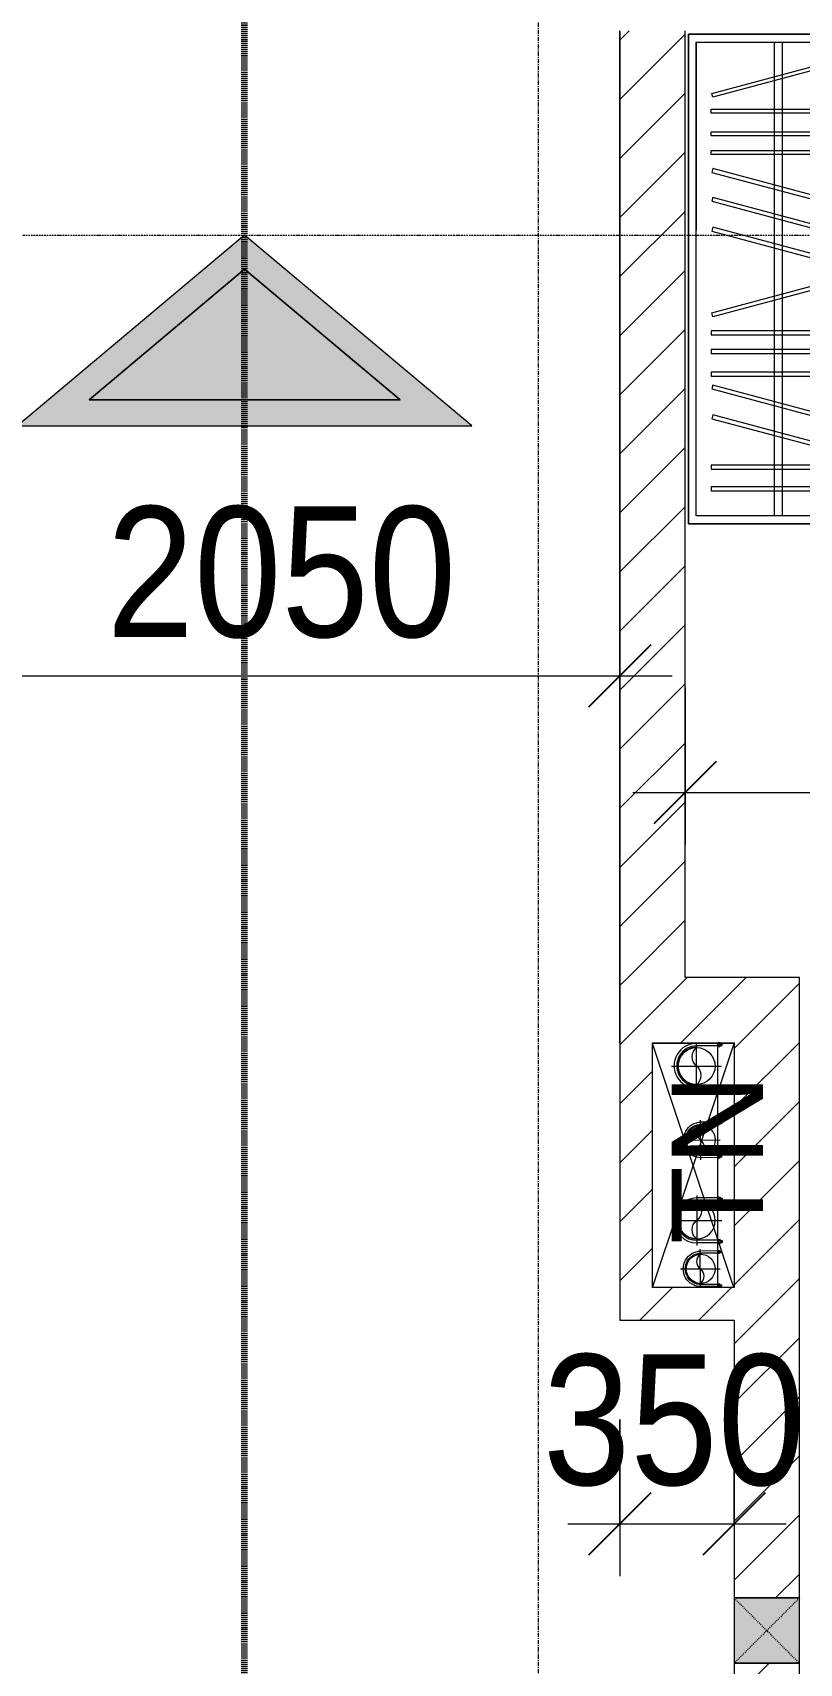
# Model space of a CAD drawing. Header units: millimetres. Extents: x 962 to 241049, y -15958 to 84407.
# Drawn here: x 179882 to 182232, y 64835 to 69832 of the extents above; entities that cross this region are included whole.
import ezdxf

# ---------------------------------------------------------------- set-up
doc = ezdxf.new("R2010")
doc.units = ezdxf.units.MM
for name, pattern in [('1 NÉT CALL OUT', [6, 3, -3]), ('Dash', [6, 3, -3]), ('Dash Dot 3_16_', [7.9375, 4.7625, -1.5875, 0, -1.5875]), ('Grid Line', [22.225, 12.7, -3.175, 3.175, -3.175]), ('IMPORT-CENTER _3_', [10.16, 6.35, -1.27, 1.27, -1.27])]:
    doc.linetypes.add(name, pattern=pattern)
for name, color, linetype, lineweight in [('0-1', 7, 'Continuous', 5), ('0-2', 250, 'Continuous', 9), ('A-ANNO-DIMS', 211, 'Continuous', 9), ('A-ANNO-DIMS-160', 211, 'Continuous', 9), ('A-ANNO-NOTE', 131, 'Continuous', 9), ('A-DETL-3', 90, '1 NÉT CALL OUT', 100), ('A-FLOR', 192, 'Continuous', 9), ('A-FLOR-1', 250, 'Continuous', 9), ('A-WALL', 113, 'Continuous', 9), ('A-WALL-3', 113, 'Continuous', 18), ('A-WALL-PATT-2', 111, 'Continuous', 9), ('G-ANNO-SYMB-1', 111, 'Dash Dot 3_16_', 18), ('G-ANNO-TEXT-1', 7, 'Continuous', 9), ('G-IMPT', 8, 'Continuous', 9), ('G-IMPT-2', 8, 'IMPORT-CENTER _3_', 9), ('I-FURN-1', 254, 'Continuous', 9), ('M-EQPM', 50, 'Continuous', 9), ('S-COLS', 52, 'Continuous', 9), ('S-COLS-1', 52, 'Continuous', 5), ('S-COLS-6', 52, 'Continuous', 18), ('S-COLS-7', 52, 'Dash', 9), ('S-COLS-HDLN', 52, 'Dash', 9), ('S-GRID-1', 1, 'Grid Line', 9)]:
    doc.layers.add(name, color=color, linetype=linetype, lineweight=lineweight)
doc.styles.add('Arial_10', font='arial_0.ttf', dxfattribs={"height": 280})
doc.styles.add('UTM Avo', font='UTM Avo.ttf', dxfattribs={"width": 0.9, "height": 400})
doc.dimstyles.new('1_Dim_chi_tiet_2_5_1', dxfattribs={"dimscale": 304.8, "dimtxt": 399.720379, "dimasz": 0.629921, "dimexe": 0.524934, "dimexo": 0.0625, "dimgap": 0.052493, "dimtad": 1, "dimdec": 0, "dimrnd": 5, "dimzin": 0, "dimdsep": 46, "dimtxsty": 'UTM Avo', "dimblk1": 'OBLIQUE', "dimblk2": 'OBLIQUE', "dimsah": 1, "dimcen": 0.09, "dimdle": 0.524934, "dimazin": 0, "dimtfac": 1, "dimtdec": 4, "dimtix": 1, "dimtmove": 0, "dimatfit": 3, "dimfxl": 1.049869, "dimfxlon": 1, "dimtvp": 1, "dimtolj": 1, "dimtzin": 0, "dimarcsym": 2})
pattern_1 = [(45, (63179.03, 0), (-90.50967, 90.50967), [])]

# ---------------------------------------------------------------- blocks, each defined once
blk = doc.blocks.new('NCV_TKTC_KET CAU_rvt-1-TKCS_MB TẦNG 1')
at = {"layer": 'A-FLOR-1'}
for p, q in [((118602.6, 66734.9), (118852.5, 66734.9)), ((118602.6, 65986.9), (118602.6, 66734.9))]:
    blk.add_line(p, q, dxfattribs=at)
blk = doc.blocks.new('TU QUAN AO-SUITE ROOM_3 - TU QUAN AO-SUITE ROOM_3-V25-TKCS_MB TẦNG 1')
at = {"layer": 'I-FURN-1'}
for p, q in [((0, 0), (-550, 0)), ((-550, 0), (-550, -1500)), ((-550, -1500), (-550, 0)), ((-550, 0), (0, 0)), ((0, -1500), (0, 0)), ((0, 0), (0, -1500)), ((-550, -24), (-550, -576)), ((-526, -24), (-24, -24)), ((-526, -1476), (-526, -24)), ((-526, -24), (-526, -600)), ((-287, -24), (-287, -576)), ((-263, -24), (-263, -576)), ((-24, -24), (-24, -1476)), ((-478.3, -181.1), (-61.3, -69.4)), ((-58.2, -80.9), (-475.2, -192.7)), ((-61.3, -69.4), (-58.2, -80.9)), ((-475.2, -192.7), (-478.3, -181.1)), ((-480.1, -229.7), (-50.1, -229.7)), ((-480.1, -241.7), (-480.1, -229.7)), ((-50.1, -241.7), (-480.1, -241.7)), ((-50.1, -229.7), (-50.1, -241.7)), ((-480.1, -299.2), (-50.1, -299.2)), ((-480.1, -311.2), (-480.1, -299.2)), ((-50.1, -299.2), (-50.1, -311.2)), ((-50.1, -311.2), (-480.1, -311.2)), ((-480.1, -356.4), (-50.1, -356.4)), ((-480.1, -368.4), (-480.1, -356.4)), ((-50.1, -368.4), (-480.1, -368.4)), ((-50.1, -356.4), (-50.1, -368.4)), ((-475.2, -411.5), (-478.3, -423.1)), ((-478.3, -423.1), (-61.3, -534.9)), ((-58.2, -523.3), (-475.2, -411.5)), ((-475.2, -500.3), (-478.3, -511.9)), ((-478.3, -511.9), (-61.3, -623.6)), ((-58.2, -612.1), (-475.2, -500.3)), ((-61.3, -534.9), (-58.2, -523.3)), ((-475.2, -591.5), (-478.3, -603.1)), ((-58.2, -703.3), (-475.2, -591.5)), ((-287, -576), (-287, -1476)), ((-263, -576), (-263, -1476)), ((-526, -1476), (-526, -600)), ((-478.3, -603.1), (-61.3, -714.9)), ((-61.3, -623.6), (-58.2, -612.1)), ((-478.3, -853.9), (-61.3, -742.1)), ((-61.3, -714.9), (-58.2, -703.3)), ((-61.3, -742.1), (-58.2, -753.7)), ((-58.2, -753.7), (-475.2, -865.5)), ((-475.2, -865.5), (-478.3, -853.9)), ((-480.1, -908.6), (-480.1, -920.6)), ((-480.1, -908.6), (-480.1, -920.6)), ((-50.1, -908.6), (-480.1, -908.6)), ((-480.1, -920.6), (-50.1, -920.6)), ((-50.1, -920.6), (-50.1, -908.6)), ((-480.1, -965.8), (-480.1, -977.8)), ((-480.1, -965.8), (-480.1, -977.8)), ((-50.1, -965.8), (-480.1, -965.8)), ((-480.1, -977.8), (-50.1, -977.8)), ((-50.1, -977.8), (-50.1, -965.8)), ((-480.1, -1035.3), (-480.1, -1047.3)), ((-480.1, -1035.3), (-480.1, -1047.3)), ((-50.1, -1035.3), (-480.1, -1035.3)), ((-480.1, -1047.3), (-50.1, -1047.3)), ((-50.1, -1047.3), (-50.1, -1035.3)), ((-475.2, -1075.3), (-478.3, -1086.9)), ((-478.3, -1086.9), (-61.3, -1198.6)), ((-58.2, -1187.1), (-475.2, -1075.3)), ((-475.2, -1166.5), (-478.3, -1178.1)), ((-478.3, -1178.1), (-61.3, -1289.9)), ((-58.2, -1278.3), (-475.2, -1166.5)), ((-61.3, -1198.6), (-58.2, -1187.1)), ((-61.3, -1289.9), (-58.2, -1278.3)), ((-480.1, -1320.5), (-480.1, -1332.5)), ((-480.1, -1320.5), (-480.1, -1332.5)), ((-50.1, -1320.5), (-480.1, -1320.5)), ((-480.1, -1332.5), (-50.1, -1332.5)), ((-50.1, -1332.5), (-50.1, -1320.5)), ((-480.1, -1386.9), (-480.1, -1398.9)), ((-480.1, -1386.9), (-480.1, -1398.9)), ((-50.1, -1386.9), (-480.1, -1386.9)), ((-480.1, -1398.9), (-50.1, -1398.9)), ((-50.1, -1398.9), (-50.1, -1386.9)), ((-24, -1476), (-526, -1476)), ((-550, -1500), (0, -1500)), ((0, -1500), (-550, -1500))]:
    blk.add_line(p, q, dxfattribs=at)
blk = doc.blocks.new('NCV_TKTC_TANG 1_rvt-1-TKCS_MB TẦNG 1')
at = {"layer": 'I-FURN-1'}
blk.add_blockref('TU QUAN AO-SUITE ROOM_3 - TU QUAN AO-SUITE ROOM_3-V25-TKCS_MB TẦNG 1', (119262.6, 69826.9), dxfattribs=at)
blk = doc.blocks.new('TKTC_XREF_251221_MB TANG 1 - TKTC_XREF_260130_MB TANG 1_dwg_CUM U_DN100-V193-TKCS_MB TẦNG 1')
at = {"layer": 'G-IMPT'}
blk.add_hatch(color=256, dxfattribs=at).paths.add_polyline_path([(0, -61), (0, -57), (14.8, -55.1), (28.5, -49.4), (40.3, -40.3), (49.4, -28.5), (55.1, -14.8), (57, 0), (55.1, 14.8), (49.4, 28.5), (40.3, 40.3), (28.5, 49.4), (14.8, 55.1), (0, 57), (0, 61), (15.8, 58.9), (30.5, 52.8), (43.1, 43.1), (52.8, 30.5), (58.9, 15.8), (61, 0), (58.9, -15.8), (52.8, -30.5), (43.1, -43.1), (30.5, -52.8), (15.8, -58.9)])
for p, q in [((-79.1, 66.6), (-79.1, 63.4)), ((-76.6, 66.6), (-76.6, 63.4)), ((-74.6, 66.6), (-74.6, 63.4)), ((-72.7, 69.3), (-72.7, 60.7)), ((-66.9, 67.9), (-71.7, 67.9)), ((-65, 69), (0, 69)), ((-66.9, 62.1), (-71.7, 62.1)), ((-72.7, -60.7), (-72.7, -69.3)), ((-66.9, -62.1), (-71.7, -62.1)), ((-79.1, -63.4), (-79.1, -66.6)), ((-76.6, -63.4), (-76.6, -66.6)), ((-74.6, -63.4), (-74.6, -66.6)), ((-66.9, -67.9), (-71.7, -67.9)), ((-66.9, -72.7), (-66.9, -70.8)), ((-65, -69), (0, -69))]:
    blk.add_line(p, q, dxfattribs=at)
at = {"layer": 'G-IMPT', "flags": 128}
for points in [[(-72.7, 67.6), (-78.1, 67.6), (-78.1, 62.4), (-72.7, 62.4)], [(-71.7, 59.2), (-66.9, 59.2), (-66.9, 70.8), (-71.7, 70.8)], [(-66.9, 70.8), (-66.9, 72.7), (-65, 72.7), (-65, 57.3), (-66.9, 57.3), (-66.9, 59.2)], [(-65, 61), (0, 61), (0, 57)], [(-72.7, -62.4), (-78.1, -62.4), (-78.1, -67.6), (-72.7, -67.6)], [(-71.7, -70.8), (-66.9, -70.8), (-66.9, -59.2), (-71.7, -59.2)], [(-66.9, -59.2), (-66.9, -57.3), (-65, -57.3), (-65, -72.6)], [(-65, -61), (0, -61), (0, -57)]]:
    blk.add_lwpolyline(points, dxfattribs=at)
at = {"layer": 'G-IMPT'}
for centre, radius, start, end in [((-78.1, 66.6), 0.96, 90, 180), ((-78.1, 63.4), 0.96, 180, 270), ((-71.1, 69.3), 1.56, 112.61986, 247.38014), ((-67.9, 65), 4.8, 143.1301, 216.8699), ((0, 0), 69, 270, 90), ((-71.1, 60.7), 1.56, 112.61986, 247.38014), ((0, 0), 61, 270, 90), ((0, 0), 57, 270, 90), ((-78.1, -63.4), 0.96, 90, 180), ((-71.1, -60.7), 1.56, 112.61986, 247.38014), ((-67.9, -65), 4.8, 143.1301, 216.8699), ((-78.1, -66.6), 0.96, 180, 270), ((-71.1, -69.3), 1.56, 112.61986, 247.38014)]:
    blk.add_arc(centre, radius, start, end, dxfattribs=at)
blk = doc.blocks.new('TKTC_XREF_251221_MB TANG 1 - TKTC_XREF_260130_MB TANG 1_dwg_$cc-V194-TKCS_MB TẦNG 1')
at = {"layer": 'G-IMPT'}
blk.add_circle((0, 0), 0.5, dxfattribs=at)
for centre, radius, start, end in [((0, 0), 0.5, 90, 270), ((0.188, 0.25), 0.313, 126.8699, 233.1301), ((-0.188, -0.25), 0.313, 306.8699, 53.1301)]:
    blk.add_arc(centre, radius, start, end, dxfattribs=at)
at = {"layer": 'G-IMPT-2'}
for p, q in [((0, -0.633), (0, 0.673)), ((-0.673, 0), (0.673, 0))]:
    blk.add_line(p, q, dxfattribs=at)
blk = doc.blocks.new('TKTC_XREF_251221_MB TANG 1 - TKTC_XREF_260130_MB TANG 1_dwg_$cc-4202122-TKCS_MB TẦNG 1')
at = {"layer": 'G-IMPT'}
blk.add_circle((0, 0), 0.5, dxfattribs=at)
for centre, radius, start, end in [((0, 0), 0.5, 90, 270), ((0.188, 0.25), 0.313, 126.8699, 233.1301), ((-0.188, -0.25), 0.313, 306.8699, 53.1301)]:
    blk.add_arc(centre, radius, start, end, dxfattribs=at)
at = {"layer": 'G-IMPT-2'}
for p, q in [((0, -0.673), (0, 0.673)), ((-0.673, 0), (0.673, 0))]:
    blk.add_line(p, q, dxfattribs=at)
blk = doc.blocks.new('TKTC_XREF_251221_MB TANG 1 - TKTC_XREF_260130_MB TANG 1_dwg_CUM U_DN100-4202112-TKCS_MB TẦNG 1')
at = {"layer": 'G-IMPT'}
blk.add_hatch(color=256, dxfattribs=at).paths.add_polyline_path([(0, 61), (0, 57), (14.8, 55.1), (28.5, 49.4), (40.3, 40.3), (49.4, 28.5), (55.1, 14.8), (57, 0), (55.1, -14.8), (49.4, -28.5), (40.3, -40.3), (28.5, -49.4), (14.8, -55.1), (0, -57), (0, -61), (15.8, -58.9), (30.5, -52.8), (43.1, -43.1), (52.8, -30.5), (59.7, -9.6), (61, 0), (58.9, 15.8), (52.8, 30.5), (43.1, 43.1), (30.5, 52.8), (15.8, 58.9)])
for p, q in [((-79.1, 66.6), (-79.1, 63.4)), ((-76.6, 66.6), (-76.6, 63.4)), ((-74.6, 66.6), (-74.6, 63.4)), ((-72.7, 69.3), (-72.7, 60.7)), ((-66.9, 67.9), (-71.7, 67.9)), ((-66.9, 62.1), (-71.7, 62.1)), ((-65, 69), (0, 69)), ((-79.1, -63.4), (-79.1, -66.6)), ((-76.6, -63.4), (-76.6, -66.6)), ((-74.6, -63.4), (-74.6, -66.6)), ((-72.7, -60.7), (-72.7, -69.3)), ((-66.9, -62.1), (-71.7, -62.1)), ((-66.9, -67.9), (-71.7, -67.9)), ((-65, -69), (0, -69))]:
    blk.add_line(p, q, dxfattribs=at)
at = {"layer": 'G-IMPT', "flags": 128}
for points in [[(-72.7, 67.6), (-78.1, 67.6), (-78.1, 62.4), (-72.7, 62.4)], [(-71.7, 59.2), (-66.9, 59.2), (-66.9, 70.8), (-71.7, 70.8)], [(-66.9, 70.8), (-66.9, 72.7), (-65, 72.7), (-65, 57.3), (-66.9, 57.3), (-66.9, 59.2)], [(-65, 61), (0, 61), (0, 57)], [(-72.7, -62.4), (-78.1, -62.4), (-78.1, -67.6), (-72.7, -67.6)], [(-71.7, -70.8), (-66.9, -70.8), (-66.9, -59.2), (-71.7, -59.2)], [(-66.9, -59.2), (-66.9, -57.3), (-65, -57.3), (-65, -72.7), (-66.9, -72.7), (-66.9, -70.8)], [(-65, -61), (0, -61), (0, -57)]]:
    blk.add_lwpolyline(points, dxfattribs=at)
at = {"layer": 'G-IMPT'}
for centre, radius, start, end in [((-78.1, 66.6), 0.96, 90, 180), ((-78.1, 63.4), 0.96, 180, 270), ((-71.1, 69.3), 1.56, 112.6199, 247.3801), ((-67.9, 65), 4.8, 143.1301, 216.8699), ((-71.1, 60.7), 1.56, 112.6199, 247.3801), ((0, 0), 69, 270, 90), ((0, 0), 61, 270, 90), ((0, 0), 57, 270, 90), ((-78.1, -63.4), 0.96, 90, 180), ((-78.1, -66.6), 0.96, 180, 270), ((-71.1, -60.7), 1.56, 112.6199, 247.3801), ((-67.9, -65), 4.8, 143.1301, 216.8699), ((-71.1, -69.3), 1.56, 112.6199, 247.3801)]:
    blk.add_arc(centre, radius, start, end, dxfattribs=at)
blk = doc.blocks.new('TKTC_XREF_251221_MB TANG 1 - TKTC_XREF_260130_MB TANG 1_dwg_CUM U_DN100-V197-TKCS_MB TẦNG 1')
at = {"layer": 'G-IMPT'}
blk.add_hatch(color=256, dxfattribs=at).paths.add_polyline_path([(0, 61), (0, 57), (14.8, 55.1), (28.5, 49.4), (40.3, 40.3), (49.4, 28.5), (55.1, 14.8), (57, 0), (55.1, -14.8), (49.4, -28.5), (40.3, -40.3), (28.5, -49.4), (14.8, -55.1), (0, -57), (0, -61), (15.8, -58.9), (30.5, -52.8), (43.1, -43.1), (52.8, -30.5), (58.9, -15.8), (61, 0), (58.9, 15.8), (52.8, 30.5), (43.1, 43.1), (30.5, 52.8), (15.8, 58.9)])
for p, q in [((-79.1, 66.6), (-79.1, 63.4)), ((-76.6, 66.6), (-76.6, 63.4)), ((-74.6, 66.6), (-74.6, 63.4)), ((-72.7, 69.3), (-72.7, 60.7)), ((-66.9, 67.9), (-71.7, 67.9)), ((-66.9, 62.1), (-71.7, 62.1)), ((-65, 69), (0, 69)), ((-79.1, -63.4), (-79.1, -66.6)), ((-76.6, -63.4), (-76.6, -66.6)), ((-74.6, -63.4), (-74.6, -66.6)), ((-72.7, -60.7), (-72.7, -69.3)), ((-66.9, -62.1), (-71.7, -62.1)), ((-66.9, -67.9), (-71.7, -67.9)), ((-65, -69), (0, -69))]:
    blk.add_line(p, q, dxfattribs=at)
at = {"layer": 'G-IMPT', "flags": 128}
for points in [[(-72.7, 67.6), (-78.1, 67.6), (-78.1, 62.4), (-72.7, 62.4)], [(-71.7, 59.2), (-66.9, 59.2), (-66.9, 70.8), (-71.7, 70.8)], [(-66.9, 70.8), (-66.9, 72.7), (-65, 72.7), (-65, 57.3), (-66.9, 57.3), (-66.9, 59.2)], [(-65, 61), (0, 61), (0, 57)], [(-72.7, -62.4), (-78.1, -62.4), (-78.1, -67.6), (-72.7, -67.6)], [(-71.7, -70.8), (-66.9, -70.8), (-66.9, -59.2), (-71.7, -59.2)], [(-66.9, -59.2), (-66.9, -57.3), (-65, -57.3), (-65, -71)], [(-65, -61), (0, -61), (0, -57)]]:
    blk.add_lwpolyline(points, dxfattribs=at)
at = {"layer": 'G-IMPT'}
for centre, radius, start, end in [((-78.1, 66.6), 0.96, 90, 180), ((-78.1, 63.4), 0.96, 180, 270), ((-71.1, 69.3), 1.56, 112.6199, 247.3801), ((-67.9, 65), 4.8, 143.1301, 216.8699), ((-71.1, 60.7), 1.56, 112.6199, 247.3801), ((0, 0), 69, 270, 90), ((0, 0), 61, 270, 90), ((0, 0), 57, 270, 90), ((-78.1, -63.4), 0.96, 90, 180), ((-78.1, -66.6), 0.96, 180, 270), ((-71.1, -60.7), 1.56, 112.6199, 247.3801), ((-67.9, -65), 4.8, 143.1301, 216.8699), ((-71.1, -69.3), 1.56, 112.6199, 247.3801)]:
    blk.add_arc(centre, radius, start, end, dxfattribs=at)
blk = doc.blocks.new('TKTC_XREF_251221_MB TANG 1 - TKTC_XREF_260130_MB TANG 1_dwg_$cc-V198-TKCS_MB TẦNG 1')
at = {"layer": 'G-IMPT'}
blk.add_circle((0, 0), 0.5, dxfattribs=at)
for centre, radius, start, end in [((0, 0), 0.5, 90, 270), ((0.188, 0.25), 0.313, 126.8699, 233.1301), ((-0.188, -0.25), 0.313, 306.8699, 53.1301)]:
    blk.add_arc(centre, radius, start, end, dxfattribs=at)
at = {"layer": 'G-IMPT-2'}
for p, q in [((0, -0.673), (0, 0.631)), ((-0.673, 0), (0.673, 0))]:
    blk.add_line(p, q, dxfattribs=at)
blk = doc.blocks.new('TKTC_XREF_251221_MB TANG 1 - TKTC_XREF_260130_MB TANG 1_dwg_CUM U_DN100-4202115-TKCS_MB TẦNG 1')
at = {"layer": 'G-IMPT'}
blk.add_hatch(color=256, dxfattribs=at).paths.add_polyline_path([(0, -61), (0, -57), (14.8, -55.1), (28.5, -49.4), (40.3, -40.3), (49.4, -28.5), (55.1, -14.8), (57, 0), (55.1, 14.8), (49.4, 28.5), (40.3, 40.3), (28.5, 49.4), (14.8, 55.1), (0, 57), (0, 61), (15.8, 58.9), (30.5, 52.8), (43.1, 43.1), (52.8, 30.5), (58.9, 15.8), (61, 0), (58.9, -15.8), (52.8, -30.5), (43.1, -43.1), (30.5, -52.8), (15.8, -58.9)])
for p, q in [((-79.1, 66.6), (-79.1, 63.4)), ((-76.6, 66.6), (-76.6, 63.4)), ((-74.6, 66.6), (-74.6, 63.4)), ((-72.7, 69.3), (-72.7, 60.7)), ((-66.9, 67.9), (-71.7, 67.9)), ((-65, 69), (0, 69)), ((-66.9, 62.1), (-71.7, 62.1)), ((-72.7, -60.7), (-72.7, -69.3)), ((-66.9, -62.1), (-71.7, -62.1)), ((-79.1, -63.4), (-79.1, -66.6)), ((-76.6, -63.4), (-76.6, -66.6)), ((-74.6, -63.4), (-74.6, -66.6)), ((-66.9, -67.9), (-71.7, -67.9)), ((-65, -69), (0, -69))]:
    blk.add_line(p, q, dxfattribs=at)
at = {"layer": 'G-IMPT', "flags": 128}
for points in [[(-72.7, 67.6), (-78.1, 67.6), (-78.1, 62.4), (-72.7, 62.4)], [(-71.7, 59.2), (-66.9, 59.2), (-66.9, 70.8), (-71.7, 70.8)], [(-66.9, 70.8), (-66.9, 72.7), (-65, 72.7), (-65, 57.3), (-66.9, 57.3), (-66.9, 59.2)], [(-65, 61), (0, 61), (0, 57)], [(-72.7, -62.4), (-78.1, -62.4), (-78.1, -67.6), (-72.7, -67.6)], [(-71.7, -70.8), (-66.9, -70.8), (-66.9, -59.2), (-71.7, -59.2)], [(-66.9, -59.2), (-66.9, -57.3), (-65, -57.3), (-65, -72.7), (-66.9, -72.7), (-66.9, -70.8)], [(-65, -61), (0, -61), (0, -57)]]:
    blk.add_lwpolyline(points, dxfattribs=at)
at = {"layer": 'G-IMPT'}
for centre, radius, start, end in [((-78.1, 66.6), 0.96, 90, 180), ((-78.1, 63.4), 0.96, 180, 270), ((-71.1, 69.3), 1.56, 112.61986, 247.38014), ((-67.9, 65), 4.8, 143.1301, 216.8699), ((0, 0), 69, 270, 90), ((-71.1, 60.7), 1.56, 112.61986, 247.38014), ((0, 0), 61, 270, 90), ((0, 0), 57, 270, 90), ((-78.1, -63.4), 0.96, 90, 180), ((-71.1, -60.7), 1.56, 112.61986, 247.38014), ((-67.9, -65), 4.8, 143.1301, 216.8699), ((-78.1, -66.6), 0.96, 180, 270), ((-71.1, -69.3), 1.56, 112.61986, 247.38014)]:
    blk.add_arc(centre, radius, start, end, dxfattribs=at)
blk = doc.blocks.new('TKTC_XREF_251221_MB TANG 1 - TKTC_XREF_260130_MB TANG 1_dwg_$cc-4202118-TKCS_MB TẦNG 1')
at = {"layer": 'G-IMPT'}
blk.add_circle((0, 0), 0.5, dxfattribs=at)
for centre, radius, start, end in [((0, 0), 0.5, 90, 270), ((0.188, 0.25), 0.313, 126.8699, 233.1301), ((-0.188, -0.25), 0.313, 306.8699, 53.1301)]:
    blk.add_arc(centre, radius, start, end, dxfattribs=at)
at = {"layer": 'G-IMPT-2'}
for p, q in [((0, -0.673), (0, 0.673)), ((-0.673, 0), (0.673, 0))]:
    blk.add_line(p, q, dxfattribs=at)
blk = doc.blocks.new('TKTC_XREF_251221_MB TANG 1 - TKTC_XREF_260130_MB TANG 1_dwg-4202109-TKCS_MB TẦNG 1')
at = {"layer": 'G-IMPT'}
for p, q in [((-84349, -335359.7), (-84349, -334609.7)), ((-84299.2, -334609.6), (-84299.2, -335359.7))]:
    blk.add_line(p, q, dxfattribs=at)
for name, p, xscale, yscale, zscale, rotation in [('TKTC_XREF_251221_MB TANG 1 - TKTC_XREF_260130_MB TANG 1_dwg_$cc-V198-TKCS_MB TẦNG 1', (-84414.3, -334681.5), 113.7150000000091, 113.7150000000091, 113.7150000000091, 359.9990086636432), ('TKTC_XREF_251221_MB TANG 1 - TKTC_XREF_260130_MB TANG 1_dwg_CUM U_DN100-V197-TKCS_MB TẦNG 1', (-84414.3, -334680.6), 0.9975000000000005, 0.9975000000000005, 0.9975000000000005, 180.000991338195), ('TKTC_XREF_251221_MB TANG 1 - TKTC_XREF_260130_MB TANG 1_dwg_$cc-4202118-TKCS_MB TẦNG 1', (-84402, -334907.7), 90.00000000005107, 90.00000000005107, 90.00000000005107, 0.3740267799372842), ('TKTC_XREF_251221_MB TANG 1 - TKTC_XREF_260130_MB TANG 1_dwg_CUM U_DN100-4202112-TKCS_MB TẦNG 1', (-84413.8, -335154.4), 0.9974999999999965, 0.9974999999999965, 0.9974999999999965, 180.0009913385626), ('TKTC_XREF_251221_MB TANG 1 - TKTC_XREF_260130_MB TANG 1_dwg_$cc-V194-TKCS_MB TẦNG 1', (-84402.6, -335302.7), 90.00000000005107, 90.00000000005107, 90.00000000005107, 0.3740267799372842)]:
    blk.add_blockref(name, p, dxfattribs=dict(xscale=xscale, yscale=yscale, zscale=zscale, rotation=rotation))
at = {"extrusion": (0, 0, -1)}
for name, p, xscale, yscale, zscale, rotation in [('TKTC_XREF_251221_MB TANG 1 - TKTC_XREF_260130_MB TANG 1_dwg_CUM U_DN100-4202115-TKCS_MB TẦNG 1', (84400.1, -334907.7), 0.7894736842105242, 0.7894736842105242, -0.7894736842105242, 359.6259732184666), ('TKTC_XREF_251221_MB TANG 1 - TKTC_XREF_260130_MB TANG 1_dwg_$cc-4202122-TKCS_MB TẦNG 1', (84413.8, -335154.4), 113.7150000000092, 113.7150000000092, -113.7150000000092, 179.9990086636432), ('TKTC_XREF_251221_MB TANG 1 - TKTC_XREF_260130_MB TANG 1_dwg_CUM U_DN100-V193-TKCS_MB TẦNG 1', (84400.7, -335302.7), 0.7894736842105242, 0.7894736842105242, -0.7894736842105242, 359.6259732184666)]:
    blk.add_blockref(name, p, dxfattribs=dict(at, xscale=xscale, yscale=yscale, zscale=zscale, rotation=rotation))
blk = doc.blocks.new('TKTC_XREF_251221_MB TANG 1 - TKTC_XREF_251221_MB TANG 1-2038492-TKCS_MB TẦNG 1')
blk.add_blockref('TKTC_XREF_251221_MB TANG 1 - TKTC_XREF_260130_MB TANG 1_dwg-4202109-TKCS_MB TẦNG 1', (169499.1, 384109.7))
blk = doc.blocks.new('G1_SOF - BO TRU - 200x200-3051103-TKCS_MB TẦNG 1')
at = {"layer": 'S-COLS-HDLN'}
for p, q in [((-100, -100), (100, 100)), ((100, -100), (-100, 100))]:
    blk.add_line(p, q, dxfattribs=at)
blk = doc.blocks.new('HDNDCT_MŨI TÊN THOÁT HIỂM - HDNDCT_MŨI TÊN THOÁT HIỂM-2437747-TKCS_MB TẦNG 1')
at = {"layer": 'A-ANNO-NOTE'}
h = blk.add_hatch(color=256, dxfattribs=at)
h.paths.add_polyline_path([(-3.153, 0), (0.5, 4.353), (0.5, -4.353)])
h.paths.add_polyline_path([(-2.5, 0), (0, -2.979), (0, 2.979)])
blk.add_hatch(color=256, dxfattribs=at).paths.add_polyline_path([(0, -2.979), (-2.5, 0), (0, 2.979)])
for p, q in [((0.5, 4.353), (-3.153, 0)), ((0.5, -4.353), (0.5, 4.353)), ((-2.5, 0), (0, 2.979)), ((0, 2.979), (-2.5, 0)), ((0, 2.979), (0, -2.979)), ((0, -2.979), (0, 2.979)), ((-3.153, 0), (0.5, -4.353)), ((0, -2.979), (-2.5, 0)), ((-2.5, 0), (0, -2.979))]:
    blk.add_line(p, q, dxfattribs=at)
blk = doc.blocks.new('DIMBLOCK302-TKCS_MB TẦNG 1')
at = {"layer": 'A-ANNO-DIMS-160'}
for p, q in [((179631.6, 68180.6), (179631.6, 67700.6)), ((179631.6, 67860.6), (179631.6, 68180.6)), ((181681.6, 68180.6), (181681.6, 67700.6)), ((181681.6, 67860.6), (181681.6, 68180.6)), ((179471.6, 67860.6), (181841.6, 67860.6))]:
    blk.add_line(p, q, dxfattribs=at)
at = {"layer": 'A-ANNO-DIMS-160', "lineweight": 25}
for p, q in [((179631.6, 67860.6), (179727.6, 67956.6)), ((181681.6, 67860.6), (181777.6, 67956.6)), ((179631.6, 67860.6), (179535.6, 67764.6)), ((181681.6, 67860.6), (181585.6, 67764.6))]:
    blk.add_line(p, q, dxfattribs=at)
at = {"layer": 'A-ANNO-DIMS-160', "color": 0, "insert": (180108.8, 68380.2), "char_height": 400, "width": 1314.636, "attachment_point": 1, "line_spacing_factor": 1.110334, "style": 'UTM Avo'}
blk.add_mtext('2050', dxfattribs=at)
blk = doc.blocks.new('_Oblique')
at = {"color": 0, "linetype": 'ByBlock', "lineweight": -2}
blk.add_line((-0.5, -0.5), (0.5, 0.5), dxfattribs=at)
blk = doc.blocks.new('DIMBLOCK304-TKCS_MB TẦNG 1')
at = {"layer": 'A-ANNO-DIMS-160'}
for p, q in [((181681.5, 65582.2), (181681.5, 65102.2)), ((181681.5, 65262.2), (181681.5, 65582.2)), ((182031.5, 65582.2), (182031.5, 65102.2)), ((182031.5, 65262.2), (182031.5, 65582.2)), ((181521.5, 65262.2), (182191.5, 65262.2))]:
    blk.add_line(p, q, dxfattribs=at)
at = {"layer": 'A-ANNO-DIMS-160', "lineweight": 25}
for p, q in [((181681.5, 65262.2), (181777.5, 65358.2)), ((182031.5, 65262.2), (182127.5, 65358.2)), ((181681.5, 65262.2), (181585.5, 65166.2)), ((182031.5, 65262.2), (181935.5, 65166.2))]:
    blk.add_line(p, q, dxfattribs=at)
at = {"layer": 'A-ANNO-DIMS-160', "color": 0, "insert": (181445.7, 65781.8), "char_height": 400, "width": 985.977, "attachment_point": 1, "line_spacing_factor": 1.110334, "style": 'UTM Avo'}
blk.add_mtext('350', dxfattribs=at)
blk = doc.blocks.new('DIMBLOCK381-TKCS_MB TẦNG 1')
at = {"layer": 'A-ANNO-DIMS-160'}
for p, q in [((181881.6, 67823.7), (181881.6, 67343.7)), ((181881.6, 67503.7), (181881.6, 67823.7)), ((190231.6, 67823.7), (190231.6, 67343.7)), ((190231.6, 67503.7), (190231.6, 67823.7)), ((181721.6, 67503.7), (190391.6, 67503.7))]:
    blk.add_line(p, q, dxfattribs=at)
at = {"layer": 'A-ANNO-DIMS-160', "lineweight": 25}
for p, q in [((181881.6, 67503.7), (181977.6, 67599.7)), ((190231.6, 67503.7), (190327.6, 67599.7)), ((181881.6, 67503.7), (181785.6, 67407.7)), ((190231.6, 67503.7), (190135.6, 67407.7))]:
    blk.add_line(p, q, dxfattribs=at)
at = {"layer": 'A-ANNO-DIMS-160', "color": 0, "insert": (185508.8, 68023.3), "char_height": 400, "width": 1314.636, "attachment_point": 1, "line_spacing_factor": 1.110334, "style": 'UTM Avo'}
blk.add_mtext('8350', dxfattribs=at)

msp = doc.modelspace()

# ---------------------------------------------------------------- hatches: boundary and pattern name
at = {"layer": 'A-WALL-PATT-2'}
h = msp.add_hatch(dxfattribs=at)
h.set_pattern_fill('FP_1', color=256, style=0, pattern_type=2)
h.set_pattern_definition(pattern_1)
h.paths.add_polyline_path([(181881.6, 66936.9), (181881.6, 69836.9), (181681.6, 69836.9), (181681.6, 66936.9), (181760.4, 66936.9)])
h = msp.add_hatch(dxfattribs=at)
h.set_pattern_fill('FP_1', color=256, style=0, pattern_type=2)
h.set_pattern_definition(pattern_1)
h.paths.add_polyline_path([(181681.6, 66736.9), (182231.5, 66736.9), (182231.5, 66936.9), (181681.6, 66936.9)])
h = msp.add_hatch(dxfattribs=at)
h.set_pattern_fill('FP_1', color=256, style=0, pattern_type=2)
h.set_pattern_definition(pattern_1)
h.paths.add_polyline_path([(181781.5, 65986.9), (181781.5, 66736.9), (181681.5, 66736.9), (181681.5, 65986.9), (181760.4, 65986.9)])
h = msp.add_hatch(dxfattribs=at)
h.set_pattern_fill('FP_1', color=256, style=0, pattern_type=2)
h.set_pattern_definition(pattern_1)
h.paths.add_polyline_path([(182163.4, 65886.9), (182231.5, 65886.9), (182231.5, 66736.9), (182031.5, 66736.9), (182031.5, 65886.9)])
h = msp.add_hatch(dxfattribs=at)
h.set_pattern_fill('FP_1', color=256, style=0, pattern_type=2)
h.set_pattern_definition(pattern_1)
h.paths.add_polyline_path([(181681.5, 65886.9), (182031.5, 65886.9), (182031.5, 65986.9), (181681.5, 65986.9), (181681.5, 65943.7)])
h = msp.add_hatch(dxfattribs=at)
h.set_pattern_fill('FP_1', color=256, style=0, pattern_type=2)
h.set_pattern_definition(pattern_1)
h.paths.add_polyline_path([(182031.5, 61836.9), (182231.5, 61836.9), (182231.5, 63596.9), (182031.5, 63596.9)])
h.paths.add_polyline_path([(182163.4, 64686.9), (182231.5, 64686.9), (182231.5, 64835.3), (182031.5, 64835.3), (182031.5, 64686.9)])
h.paths.add_polyline_path([(182231.5, 65035.3), (182231.5, 65886.9), (182031.5, 65886.9), (182031.5, 65035.3), (182163.4, 65035.3)])
at = {"layer": 'S-COLS-1'}
msp.add_hatch(color=256, dxfattribs=at).paths.add_polyline_path([(182231.5, 64835.3), (182231.5, 65035.3), (182031.5, 65035.3), (182031.5, 64835.3), (182163.4, 64835.3)])

# ---------------------------------------------------------------- linework, layer by layer
at = {"layer": '0-2'}
for p, q in [((181781.5, 66734.9), (182031.5, 66734.9)), ((182031, 65986.9), (181781.5, 66734)), ((181781.9, 65986.8), (182031.5, 66734.5))]:
    msp.add_line(p, q, dxfattribs=at)
at = {"layer": 'A-DETL-3'}
msp.add_line((180531.6, 54335.3), (180531.6, 71435.3), dxfattribs=at)
at = {"layer": 'A-FLOR'}
msp.add_line((181681.5, 66736.9), (181681.5, 69836.9), dxfattribs=at)
at = {"layer": 'A-WALL'}
for p, q in [((182031.5, 65035.3), (182231.5, 65035.3)), ((182231.5, 64835.3), (182031.5, 64835.3))]:
    msp.add_line(p, q, dxfattribs=at)
at = {"layer": 'A-WALL-3'}
for p, q in [((181681.6, 69836.9), (181681.6, 66736.9)), ((181881.6, 66936.9), (181881.6, 69836.9)), ((182231.5, 66936.9), (181881.6, 66936.9)), ((182231.5, 65035.3), (182231.5, 66936.9)), ((181681.5, 66736.9), (181681.5, 65886.9)), ((181781.5, 65986.9), (181781.5, 66736.9)), ((181781.5, 66736.9), (182031.5, 66736.9)), ((182031.5, 66736.9), (182031.5, 65986.9)), ((182031.5, 65986.9), (181781.5, 65986.9)), ((181681.5, 65886.9), (182031.5, 65886.9)), ((182031.5, 65886.9), (182031.5, 65035.3)), ((182031.5, 64835.3), (182031.5, 64686.9)), ((182231.5, 64686.9), (182231.5, 64835.3))]:
    msp.add_line(p, q, dxfattribs=at)
at = {"layer": 'G-ANNO-SYMB-1'}
msp.add_line((90628.5, 69211.5), (198105.9, 69211.5), dxfattribs=at)
at = {"layer": 'S-COLS'}
for p, q in [((182231.5, 65035.3), (182031.5, 65035.3)), ((182031.5, 64835.3), (182231.5, 64835.3))]:
    msp.add_line(p, q, dxfattribs=at)
at = {"layer": 'S-COLS-6'}
for p, q in [((182031.5, 65035.3), (182031.5, 64835.3)), ((182231.5, 64835.3), (182231.5, 65035.3))]:
    msp.add_line(p, q, dxfattribs=at)
at = {"layer": 'S-GRID-1'}
msp.add_line((181431.6, 15532), (181431.6, 78459.2), dxfattribs=at)

# ---------------------------------------------------------------- block references
at = {"layer": '0-1'}
for name in ['NCV_TKTC_KET CAU_rvt-1-TKCS_MB TẦNG 1', 'NCV_TKTC_TANG 1_rvt-1-TKCS_MB TẦNG 1']:
    msp.add_blockref(name, (63179, 0), dxfattribs=at)
at = {"layer": 'A-ANNO-NOTE', "xscale": 160, "yscale": 160, "zscale": 160, "rotation": 269.9999999999999}
msp.add_blockref('HDNDCT_MŨI TÊN THOÁT HIỂM - HDNDCT_MŨI TÊN THOÁT HIỂM-2437747-TKCS_MB TẦNG 1', (180531.6, 68707.1), dxfattribs=at)
at = {"layer": 'M-EQPM'}
msp.add_blockref('TKTC_XREF_251221_MB TANG 1 - TKTC_XREF_251221_MB TANG 1-2038492-TKCS_MB TẦNG 1', (96831.6, 17236.9), dxfattribs=at)
at = {"layer": 'S-COLS-7', "rotation": 180}
msp.add_blockref('G1_SOF - BO TRU - 200x200-3051103-TKCS_MB TẦNG 1', (182131.5, 64935.3), dxfattribs=at)

# ---------------------------------------------------------------- texts
at = {"layer": 'G-ANNO-TEXT-1', "insert": (181980, 66380.2), "char_height": 280, "width": 624, "attachment_point": 5, "rotation": 90, "line_spacing_factor": 0.936439, "style": 'Arial_10'}
msp.add_mtext('\\pt79.9988,160.0004,239.9992,320.0008,399.9996,480.0012,560,639.9988,720.0004,799.9992,880.0008,959.9996,1040.0012,1120,1199.9988,1280.0004,1359.9992,1440.0008,1519.9996,1600.0012,1680,1759.9988,1840.0004,1919.9992,2000.0008,2079.9996,2160.0012,2240,2319.9988,2400.0004,2479.9992,2560.0008;TN', dxfattribs=at)

# ---------------------------------------------------------------- dimensions: what is measured, and where the dimension line sits
at = {"layer": 'A-ANNO-DIMS'}
for base, p1, p2, override, picture, middle in [((181681.6, 67860.6), (179631.6, 68180.6), (181681.6, 68180.6), {"dimpost": '<>', "dimfxl": 2050}, 'DIMBLOCK302-TKCS_MB TẦNG 1', (180656.6, 68083.6)), ((190231.6, 67503.7), (181881.6, 67823.7), (190231.6, 67823.7), {"dimpost": '<>', "dimfxl": 8350}, 'DIMBLOCK381-TKCS_MB TẦNG 1', (186056.6, 67726.6)), ((182031.5, 65262.2), (181681.5, 65582.2), (182031.5, 65582.2), {"dimpost": '<>', "dimfxl": 350}, 'DIMBLOCK304-TKCS_MB TẦNG 1', (181856.5, 65485.2))]:
    dim = msp.add_linear_dim(base=base, p1=p1, p2=p2, dimstyle='1_Dim_chi_tiet_2_5_1', override=override, dxfattribs=at)
    dim.commit()
    dim.dimension.update_dxf_attribs({"geometry": picture, "text_midpoint": middle})

doc.saveas('drawing.dxf')
